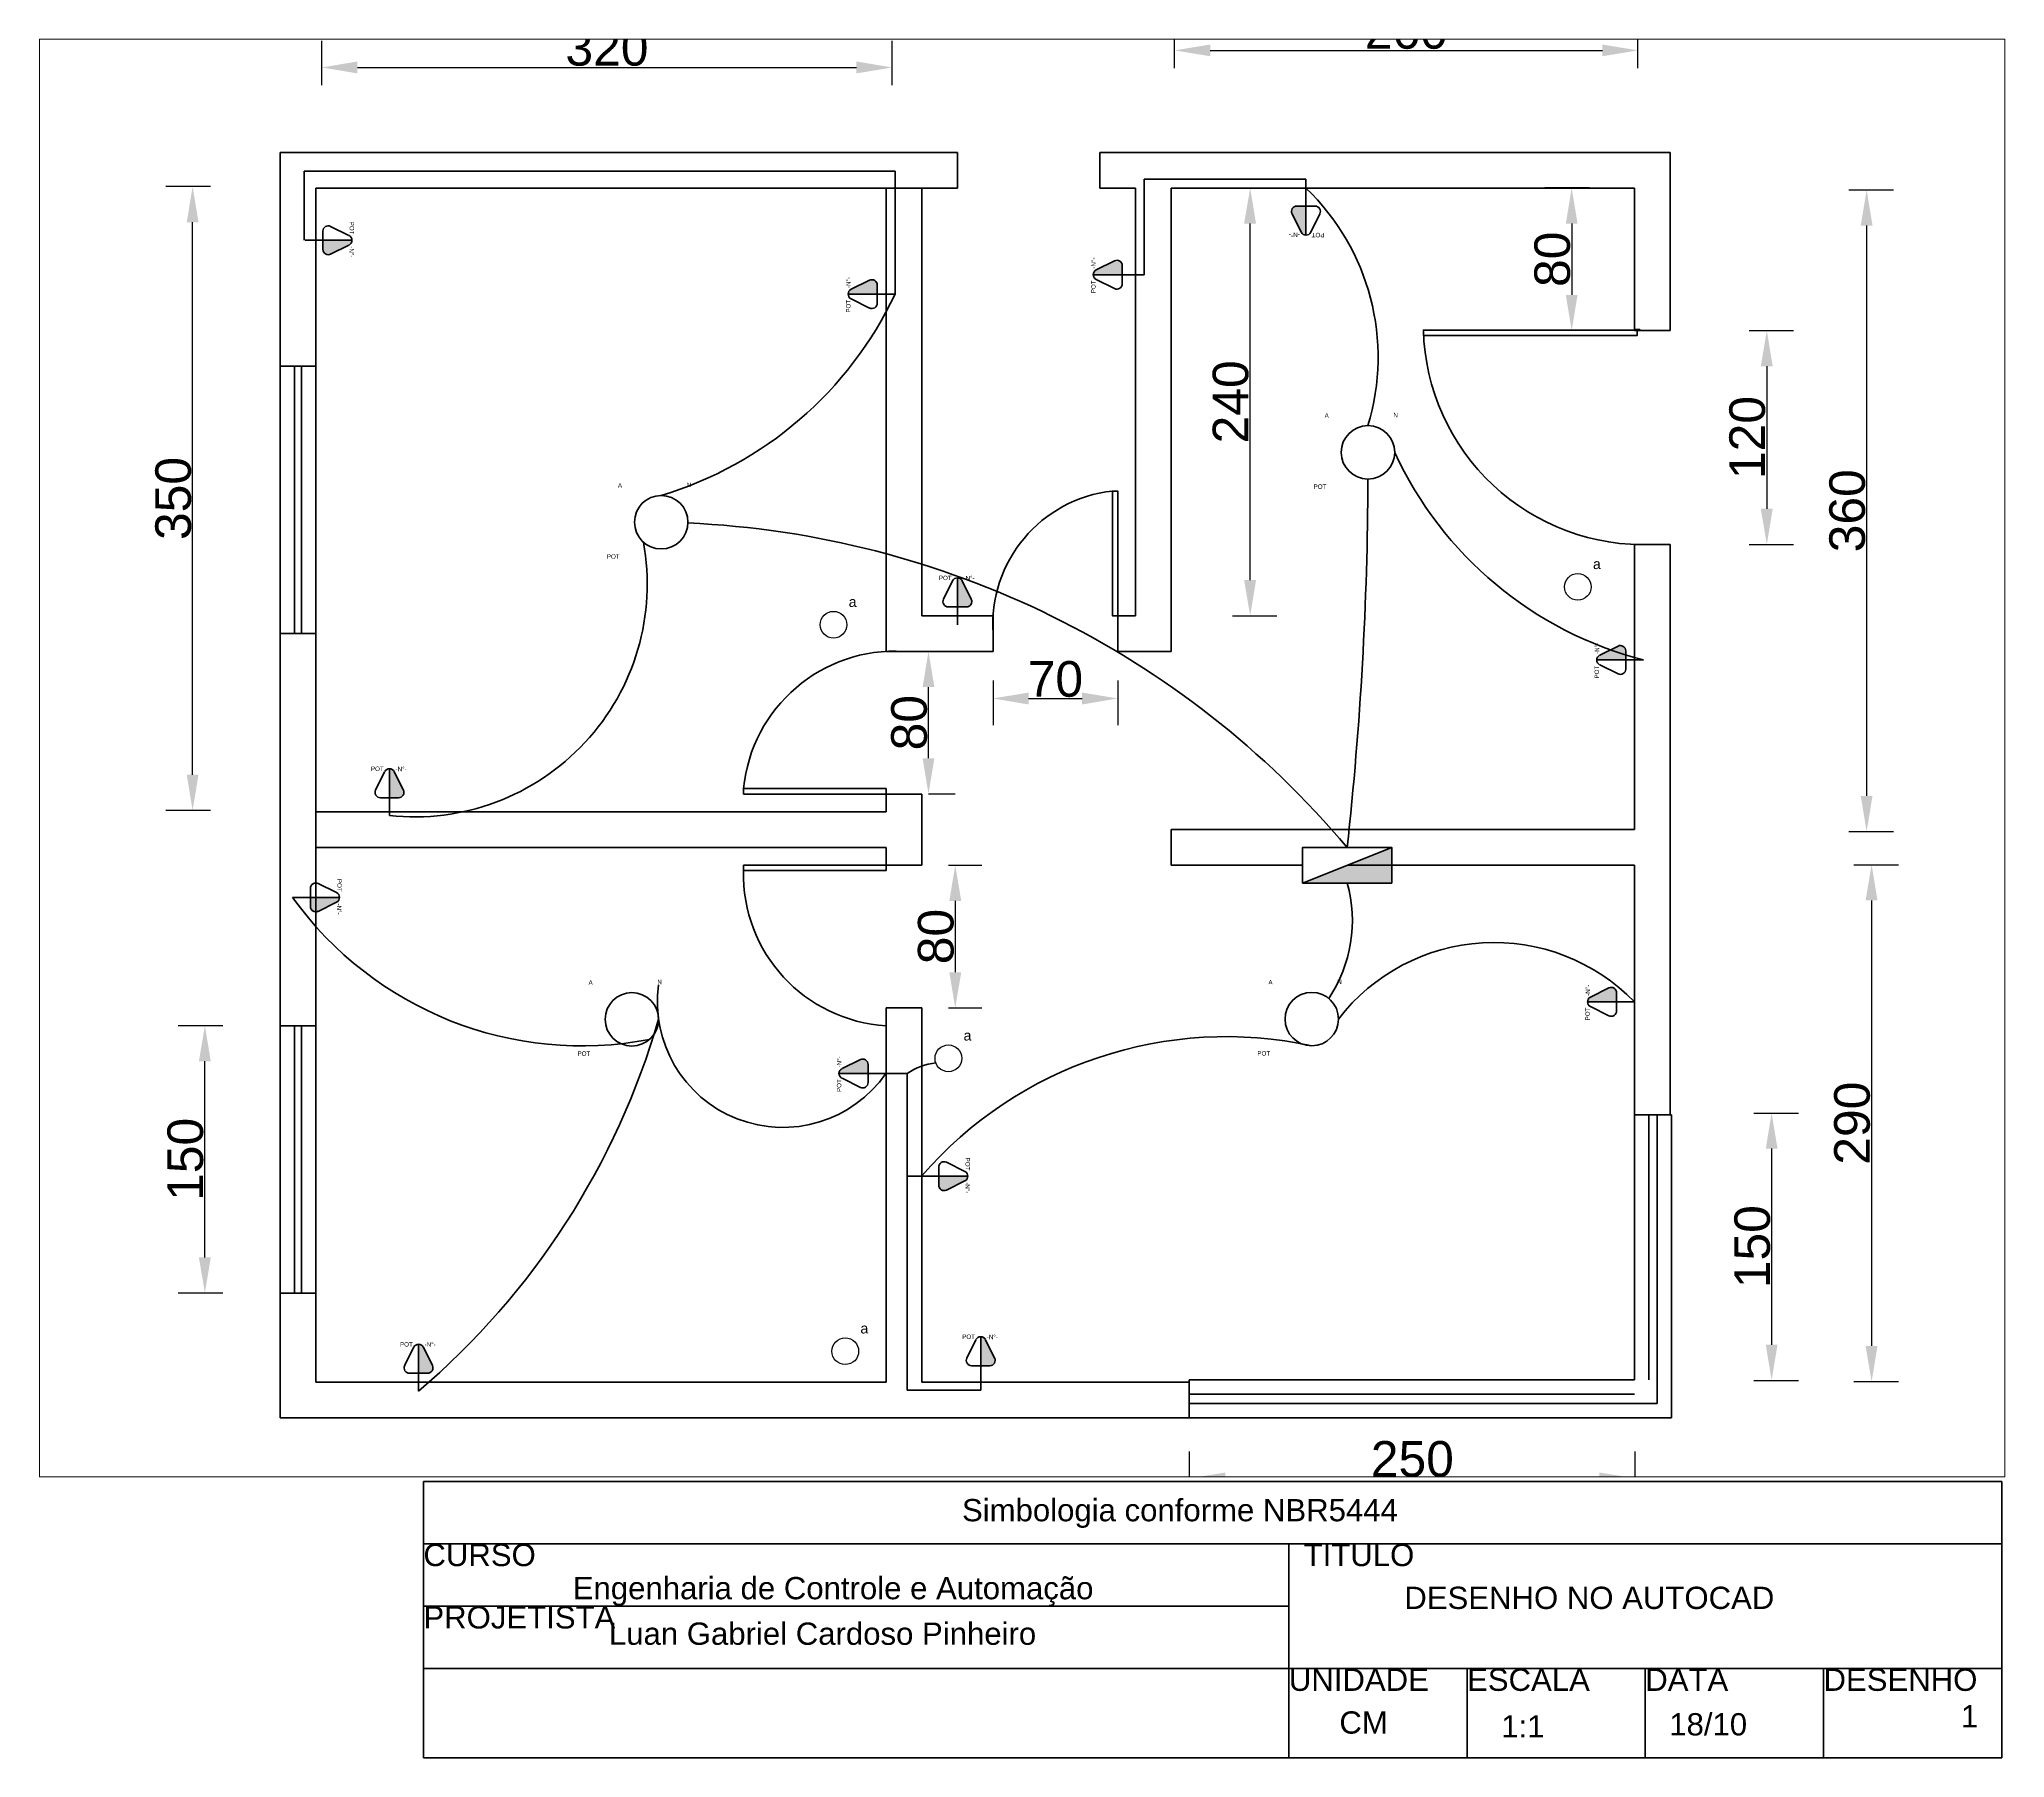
# Paper-space layout 'Layout5' of a CAD drawing. Header units: centimetres. Extents: x 39 to 260, y 0 to 193.
# The model-space entities are those that its viewports show. They can reach past a viewport. Long polylines and large blocks are cut down to what shows.
import ezdxf

# ---------------------------------------------------------------- set-up
doc = ezdxf.new("R2010")
doc.units = ezdxf.units.CM
doc.layers.get('0').update_dxf_attribs({"color": 252, "lineweight": 70})
for name, color, linetype, lineweight in [('ELETRODUTO', 2, 'Continuous', 50), ('lampada', 3, 'Continuous', 50), ('Layer1', 4, 'Continuous', 50), ('Layer2', 6, 'Continuous', 70), ('Layer3', 3, 'Continuous', 50), ('Parede', 252, 'Continuous', 70)]:
    doc.layers.add(name, color=color, linetype=linetype, lineweight=lineweight)
doc.styles.get("Standard").update_dxf_attribs({"font": 'arial.ttf'})
doc.dimstyles.new('Copy of ISO-25', dxfattribs={"dimtxt": 20, "dimasz": 20, "dimexe": 15, "dimexo": 15, "dimtad": 1, "dimtoh": 1, "dimtxsty": 'Standard', "dimcen": 3, "dimadec": 0, "dimazin": 0, "dimtfac": 1, "dimtmove": 0, "dimatfit": 3, "dimfxl": 10, "dimfxlon": 1, "dimarcsym": 0})

# ---------------------------------------------------------------- blocks, each defined once
blk = doc.blocks.new('mediacm')
at = {"true_color": 0x000000}
h = blk.add_hatch(color=18, dxfattribs=at)
h.dxf.hatch_style = 1
h.paths.add_polyline_path([(2.7, 19.6, 0.284079), (0, 21.3), (0, 5), (5.1, 5, 0.557537), (7.8, 9.3)])
for p, q in [((-7.8, 9.3), (-2.7, 19.6)), ((0, 5), (0, 21.3)), ((2.7, 19.6), (7.8, 9.3)), ((-5.1, 5), (5.1, 5)), ((5.1, 5), (-5.1, 5)), ((0, 5), (0, -5))]:
    blk.add_line(p, q)
for centre, start, end in [((0, 18.3), 26.5651, 153.4349), ((-5.1, 8), 153.4349, 270), ((5.1, 8), 270, 26.5651)]:
    blk.add_arc(centre, 3, start, end)
at = {"char_height": 2.5, "attachment_point": 1}
for s, insert in [('POT', (-10.4, 22.5)), ('-N°-', (3.4, 22.4))]:
    blk.add_mtext_dynamic_manual_height_columns(s, width=4.55, gutter_width=12.5, heights=[0], dxfattribs=dict(at, insert=insert))
blk = doc.blocks.new('fonte')
at = {"layer": 'Defpoints'}
blk.add_circle((0, 7.5), 7.5, dxfattribs=at)
at = {"layer": 'Defpoints', "insert": (8.5, 23.2), "char_height": 5.71, "attachment_point": 1}
blk.add_mtext_dynamic_manual_height_columns('a', width=20.642, gutter_width=28.6, heights=[0], dxfattribs=at)
blk = doc.blocks.new('CIRCULO')
at = {"layer": 'lampada'}
blk.add_circle((0, 15), 15, dxfattribs=at)
at = {"layer": 'lampada', "char_height": 2.5, "attachment_point": 1}
for s, width, insert in [('A', 10.986, (-24.3, 36.9)), ('N', 10.986, (14.3, 37.2)), ('POT', 16.345, (-30.5, -3))]:
    blk.add_mtext_dynamic_manual_height_columns(s, width=width, gutter_width=12.5, heights=[0], dxfattribs=dict(at, insert=insert))
blk = doc.blocks.new('*D26')
at = {"layer": 'Defpoints', "color": 0, "transparency": 16777216}
for p in [(2530, 2148.1), (2530, 2028.1), (2584.2, 2028.1)]:
    blk.add_point(p, dxfattribs=at)
at = {"layer": 'Layer2', "color": 0, "lineweight": -2, "transparency": 16777216}
for p, q in [((2574.2, 2148.1), (2599.2, 2148.1)), ((2584.2, 2128.1), (2584.2, 2048.1)), ((2574.2, 2028.1), (2599.2, 2028.1))]:
    blk.add_line(p, q, dxfattribs=at)
at = {"layer": 'Layer2', "color": 0, "transparency": 16777216}
for points in [[(2580.8, 2128.1), (2587.5, 2128.1), (2584.2, 2148.1)], [(2580.8, 2048.1), (2587.5, 2048.1), (2584.2, 2028.1)]]:
    blk.add_solid(points, dxfattribs=at)
at = {"layer": 'Layer2', "color": 0, "transparency": 16777216, "insert": (2573.3, 2088.1), "char_height": 20, "attachment_point": 5, "rotation": 90}
blk.add_mtext('120', dxfattribs=at)
blk = doc.blocks.new('*D27')
at = {"layer": 'Defpoints', "color": 0, "transparency": 16777216}
for p in [(2537.7, 2227), (2537.7, 1867), (2640.2, 1867)]:
    blk.add_point(p, dxfattribs=at)
at = {"layer": 'Layer2', "color": 0, "lineweight": -2, "transparency": 16777216}
for p, q in [((2630.2, 2227), (2655.2, 2227)), ((2640.2, 2207), (2640.2, 1887)), ((2630.2, 1867), (2655.2, 1867))]:
    blk.add_line(p, q, dxfattribs=at)
at = {"layer": 'Layer2', "color": 0, "transparency": 16777216}
for points in [[(2636.9, 2207), (2643.5, 2207), (2640.2, 2227)], [(2636.9, 1887), (2643.5, 1887), (2640.2, 1867)]]:
    blk.add_solid(points, dxfattribs=at)
at = {"layer": 'Layer2', "color": 0, "transparency": 16777216, "insert": (2629.4, 2047), "char_height": 20, "attachment_point": 5, "rotation": 90}
blk.add_mtext('360', dxfattribs=at)
blk = doc.blocks.new('*D28')
at = {"layer": 'Defpoints', "color": 0, "transparency": 16777216}
for p in [(2545.9, 1848.4), (2545.9, 1558.4), (2643, 1558.4)]:
    blk.add_point(p, dxfattribs=at)
at = {"layer": 'Layer2', "color": 0, "lineweight": -2, "transparency": 16777216}
for p, q in [((2633, 1848.4), (2658, 1848.4)), ((2643, 1828.4), (2643, 1578.4)), ((2633, 1558.4), (2658, 1558.4))]:
    blk.add_line(p, q, dxfattribs=at)
at = {"layer": 'Layer2', "color": 0, "transparency": 16777216}
for points in [[(2639.6, 1828.4), (2646.3, 1828.4), (2643, 1848.4)], [(2639.6, 1578.4), (2646.3, 1578.4), (2643, 1558.4)]]:
    blk.add_solid(points, dxfattribs=at)
at = {"layer": 'Layer2', "color": 0, "transparency": 16777216, "insert": (2632.1, 1703.4), "char_height": 20, "attachment_point": 5, "rotation": 90}
blk.add_mtext('290', dxfattribs=at)
blk = doc.blocks.new('*D29')
at = {"layer": 'Defpoints', "color": 0, "transparency": 16777216}
for p in [(2552.7, 1709.1), (2552.7, 1559.1), (2586.9, 1559.1)]:
    blk.add_point(p, dxfattribs=at)
at = {"layer": 'Layer2', "color": 0, "lineweight": -2, "transparency": 16777216}
for p, q in [((2576.9, 1709.1), (2601.9, 1709.1)), ((2586.9, 1689.1), (2586.9, 1579.1)), ((2576.9, 1559.1), (2601.9, 1559.1))]:
    blk.add_line(p, q, dxfattribs=at)
at = {"layer": 'Layer2', "color": 0, "transparency": 16777216}
for points in [[(2583.6, 1689.1), (2590.2, 1689.1), (2586.9, 1709.1)], [(2583.6, 1579.1), (2590.2, 1579.1), (2586.9, 1559.1)]]:
    blk.add_solid(points, dxfattribs=at)
at = {"layer": 'Layer2', "color": 0, "transparency": 16777216, "insert": (2576.1, 1634.1), "char_height": 20, "attachment_point": 5, "rotation": 90}
blk.add_mtext('150', dxfattribs=at)
blk = doc.blocks.new('*D30')
at = {"layer": 'Defpoints', "color": 0, "transparency": 16777216}
for p in [(2260.3, 1504.1), (2260.3, 1504.1), (2510.3, 1504.1)]:
    blk.add_point(p, dxfattribs=at)
at = {"layer": 'Layer2', "color": 0, "lineweight": -2, "transparency": 16777216}
for p, q in [((2260.3, 1504.1), (2260.3, 1519.1)), ((2510.3, 1504.1), (2510.3, 1519.1)), ((2490.3, 1504.1), (2280.3, 1504.1))]:
    blk.add_line(p, q, dxfattribs=at)
at = {"layer": 'Layer2', "color": 0, "transparency": 16777216}
for points in [[(2280.3, 1507.4), (2280.3, 1500.8), (2260.3, 1504.1)], [(2490.3, 1507.4), (2490.3, 1500.8), (2510.3, 1504.1)]]:
    blk.add_solid(points, dxfattribs=at)
at = {"layer": 'Layer2', "color": 0, "transparency": 16777216, "insert": (2385.3, 1514.9), "char_height": 20, "attachment_point": 5}
blk.add_mtext('250', dxfattribs=at)
blk = doc.blocks.new('*D31')
at = {"layer": 'Defpoints', "color": 0, "transparency": 16777216}
for p in [(2110.3, 1511.6), (2510.3, 1511.6), (2110.3, 1460.4)]:
    blk.add_point(p, dxfattribs=at)
at = {"layer": 'Layer2', "color": 0, "lineweight": -2, "transparency": 16777216}
for p, q in [((2110.3, 1470.4), (2110.3, 1445.4)), ((2510.3, 1470.4), (2510.3, 1445.4)), ((2490.3, 1460.4), (2130.3, 1460.4))]:
    blk.add_line(p, q, dxfattribs=at)
at = {"layer": 'Layer2', "color": 0, "transparency": 16777216}
for points in [[(2130.3, 1463.7), (2130.3, 1457.1), (2110.3, 1460.4)], [(2490.3, 1463.7), (2490.3, 1457.1), (2510.3, 1460.4)]]:
    blk.add_solid(points, dxfattribs=at)
at = {"layer": 'Layer2', "color": 0, "transparency": 16777216, "insert": (2310.3, 1471.2), "char_height": 20, "attachment_point": 5}
blk.add_mtext('400', dxfattribs=at)
blk = doc.blocks.new('*D32')
at = {"layer": 'Defpoints', "color": 0, "transparency": 16777216}
for p in [(1707.8, 1758.1), (1750, 1758.1), (1750, 1608.1)]:
    blk.add_point(p, dxfattribs=at)
at = {"layer": 'Layer2', "color": 0, "lineweight": -2, "transparency": 16777216}
for p, q in [((1717.8, 1758.1), (1692.8, 1758.1)), ((1707.8, 1628.1), (1707.8, 1738.1)), ((1717.8, 1608.1), (1692.8, 1608.1))]:
    blk.add_line(p, q, dxfattribs=at)
at = {"layer": 'Layer2', "color": 0, "transparency": 16777216}
for points in [[(1704.4, 1738.1), (1711.1, 1738.1), (1707.8, 1758.1)], [(1704.4, 1628.1), (1711.1, 1628.1), (1707.8, 1608.1)]]:
    blk.add_solid(points, dxfattribs=at)
at = {"layer": 'Layer2', "color": 0, "transparency": 16777216, "insert": (1696.9, 1683.1), "char_height": 20, "attachment_point": 5, "rotation": 90}
blk.add_mtext('150', dxfattribs=at)
blk = doc.blocks.new('*D33')
at = {"layer": 'Defpoints', "color": 0, "transparency": 16777216}
for p in [(1700.9, 2228.9), (1731, 2228.9), (1731, 1878.9)]:
    blk.add_point(p, dxfattribs=at)
at = {"layer": 'Layer2', "color": 0, "lineweight": -2, "transparency": 16777216}
for p, q in [((1710.9, 2228.9), (1685.9, 2228.9)), ((1700.9, 1898.9), (1700.9, 2208.9)), ((1710.9, 1878.9), (1685.9, 1878.9))]:
    blk.add_line(p, q, dxfattribs=at)
at = {"layer": 'Layer2', "color": 0, "transparency": 16777216}
for points in [[(1697.6, 2208.9), (1704.2, 2208.9), (1700.9, 2228.9)], [(1697.6, 1898.9), (1704.2, 1898.9), (1700.9, 1878.9)]]:
    blk.add_solid(points, dxfattribs=at)
at = {"layer": 'Layer2', "color": 0, "transparency": 16777216, "insert": (1690.1, 2053.9), "char_height": 20, "attachment_point": 5, "rotation": 90}
blk.add_mtext('350', dxfattribs=at)
blk = doc.blocks.new('*D34')
at = {"layer": 'Defpoints', "color": 0, "transparency": 16777216}
for p in [(2150, 1968.1), (2220, 1968.1), (2220, 1941.7)]:
    blk.add_point(p, dxfattribs=at)
at = {"layer": 'Layer2', "color": 0, "lineweight": -2, "transparency": 16777216}
for p, q in [((2150, 1951.7), (2150, 1926.7)), ((2170, 1941.7), (2200, 1941.7)), ((2220, 1951.7), (2220, 1926.7))]:
    blk.add_line(p, q, dxfattribs=at)
at = {"layer": 'Layer2', "color": 0, "transparency": 16777216}
for points in [[(2170, 1945), (2170, 1938.3), (2150, 1941.7)], [(2200, 1945), (2200, 1938.3), (2220, 1941.7)]]:
    blk.add_solid(points, dxfattribs=at)
at = {"layer": 'Layer2', "color": 0, "transparency": 16777216, "insert": (2185, 1952.5), "char_height": 20, "attachment_point": 5}
blk.add_mtext('70', dxfattribs=at)
blk = doc.blocks.new('*D35')
at = {"layer": 'Defpoints', "color": 0, "transparency": 16777216}
for p in [(2100, 1968.1), (2113.8, 1968.1), (2110, 1888.1)]:
    blk.add_point(p, dxfattribs=at)
at = {"layer": 'Layer2', "color": 0, "lineweight": -2, "transparency": 16777216}
for p, q in [((2113.8, 1968.1), (2128.8, 1968.1)), ((2113.8, 1908.1), (2113.8, 1948.1)), ((2113.8, 1888.1), (2128.8, 1888.1))]:
    blk.add_line(p, q, dxfattribs=at)
at = {"layer": 'Layer2', "color": 0, "transparency": 16777216}
for points in [[(2110.5, 1948.1), (2117.1, 1948.1), (2113.8, 1968.1)], [(2110.5, 1908.1), (2117.1, 1908.1), (2113.8, 1888.1)]]:
    blk.add_solid(points, dxfattribs=at)
at = {"layer": 'Layer2', "color": 0, "transparency": 16777216, "insert": (2103, 1928.1), "char_height": 20, "attachment_point": 5, "rotation": 90}
blk.add_mtext('80', dxfattribs=at)
blk = doc.blocks.new('*D36')
at = {"layer": 'Defpoints', "color": 0, "transparency": 16777216}
for p in [(2110, 1848.1), (2110, 1768.1), (2128.8, 1768.1)]:
    blk.add_point(p, dxfattribs=at)
at = {"layer": 'Layer2', "color": 0, "lineweight": -2, "transparency": 16777216}
for p, q in [((2125, 1848.1), (2143.8, 1848.1)), ((2128.8, 1828.1), (2128.8, 1788.1)), ((2125, 1768.1), (2143.8, 1768.1))]:
    blk.add_line(p, q, dxfattribs=at)
at = {"layer": 'Layer2', "color": 0, "transparency": 16777216}
for points in [[(2125.5, 1828.1), (2132.2, 1828.1), (2128.8, 1848.1)], [(2125.5, 1788.1), (2132.2, 1788.1), (2128.8, 1768.1)]]:
    blk.add_solid(points, dxfattribs=at)
at = {"layer": 'Layer2', "color": 0, "transparency": 16777216, "insert": (2118, 1808.1), "char_height": 20, "attachment_point": 5, "rotation": 90}
blk.add_mtext('80', dxfattribs=at)
blk = doc.blocks.new('*D38')
at = {"layer": 'Defpoints', "color": 0, "transparency": 16777216}
for p in [(2250, 2228.1), (2294.3, 2228.1), (2250, 1988.1)]:
    blk.add_point(p, dxfattribs=at)
at = {"layer": 'Layer2', "color": 0, "lineweight": -2, "transparency": 16777216}
for p, q in [((2284.3, 2228.1), (2309.3, 2228.1)), ((2294.3, 2008.1), (2294.3, 2208.1)), ((2284.3, 1988.1), (2309.3, 1988.1))]:
    blk.add_line(p, q, dxfattribs=at)
at = {"layer": 'Layer2', "color": 0, "transparency": 16777216}
for points in [[(2290.9, 2208.1), (2297.6, 2208.1), (2294.3, 2228.1)], [(2290.9, 2008.1), (2297.6, 2008.1), (2294.3, 1988.1)]]:
    blk.add_solid(points, dxfattribs=at)
at = {"layer": 'Layer2', "color": 0, "transparency": 16777216, "insert": (2283.4, 2108.1), "char_height": 20, "attachment_point": 5, "rotation": 90}
blk.add_mtext('240', dxfattribs=at)
blk = doc.blocks.new('*D39')
at = {"layer": 'Defpoints', "color": 0, "transparency": 16777216}
for p in [(2510, 2228.1), (2474.7, 2148.1), (2510, 2148.1)]:
    blk.add_point(p, dxfattribs=at)
at = {"layer": 'Layer2', "color": 0, "lineweight": -2, "transparency": 16777216}
for p, q in [((2484.7, 2228.1), (2459.7, 2228.1)), ((2474.7, 2208.1), (2474.7, 2168.1)), ((2484.7, 2148.1), (2459.7, 2148.1))]:
    blk.add_line(p, q, dxfattribs=at)
at = {"layer": 'Layer2', "color": 0, "transparency": 16777216}
for points in [[(2471.4, 2208.1), (2478, 2208.1), (2474.7, 2228.1)], [(2471.4, 2168.1), (2478, 2168.1), (2474.7, 2148.1)]]:
    blk.add_solid(points, dxfattribs=at)
at = {"layer": 'Layer2', "color": 0, "transparency": 16777216, "insert": (2463.9, 2188.1), "char_height": 20, "attachment_point": 5, "rotation": 90}
blk.add_mtext('80', dxfattribs=at)
blk = doc.blocks.new('*D40')
at = {"layer": 'Defpoints', "color": 0, "transparency": 16777216}
for p in [(2093.4, 2295.7), (1773.4, 2256.1), (2093.4, 2256.1)]:
    blk.add_point(p, dxfattribs=at)
at = {"layer": 'Layer2', "color": 0, "lineweight": -2, "transparency": 16777216}
for p, q in [((1773.4, 2285.7), (1773.4, 2310.7)), ((2093.4, 2285.7), (2093.4, 2310.7)), ((1793.4, 2295.7), (2073.4, 2295.7))]:
    blk.add_line(p, q, dxfattribs=at)
at = {"layer": 'Layer2', "color": 0, "transparency": 16777216}
for points in [[(1793.4, 2299.1), (1793.4, 2292.4), (1773.4, 2295.7)], [(2073.4, 2299.1), (2073.4, 2292.4), (2093.4, 2295.7)]]:
    blk.add_solid(points, dxfattribs=at)
at = {"layer": 'Layer2', "color": 0, "transparency": 16777216, "insert": (1933.4, 2306.6), "char_height": 20, "attachment_point": 5}
blk.add_mtext('320', dxfattribs=at)
blk = doc.blocks.new('*D41')
at = {"layer": 'Defpoints', "color": 0, "transparency": 16777216}
for p in [(2090, 2344.9), (1750, 2248.1), (2090, 2248.1)]:
    blk.add_point(p, dxfattribs=at)
at = {"layer": 'Layer2', "color": 0, "lineweight": -2, "transparency": 16777216}
for p, q in [((1750, 2334.9), (1750, 2359.9)), ((2090, 2334.9), (2090, 2359.9)), ((1770, 2344.9), (2070, 2344.9))]:
    blk.add_line(p, q, dxfattribs=at)
at = {"layer": 'Layer2', "color": 0, "transparency": 16777216}
for points in [[(1770, 2348.2), (1770, 2341.6), (1750, 2344.9)], [(2070, 2348.2), (2070, 2341.6), (2090, 2344.9)]]:
    blk.add_solid(points, dxfattribs=at)
at = {"layer": 'Layer2', "color": 0, "transparency": 16777216, "insert": (1920, 2355.7), "char_height": 20, "attachment_point": 5}
blk.add_mtext('340', dxfattribs=at)
blk = doc.blocks.new('*D42')
at = {"layer": 'Defpoints', "color": 0, "transparency": 16777216}
for p in [(2511.9, 2305.3), (2251.9, 2264.3), (2511.9, 2264.3)]:
    blk.add_point(p, dxfattribs=at)
at = {"layer": 'Layer2', "color": 0, "lineweight": -2, "transparency": 16777216}
for p, q in [((2251.9, 2295.3), (2251.9, 2320.3)), ((2511.9, 2295.3), (2511.9, 2320.3)), ((2271.9, 2305.3), (2491.9, 2305.3))]:
    blk.add_line(p, q, dxfattribs=at)
at = {"layer": 'Layer2', "color": 0, "transparency": 16777216}
for points in [[(2271.9, 2308.6), (2271.9, 2302), (2251.9, 2305.3)], [(2491.9, 2308.6), (2491.9, 2302), (2511.9, 2305.3)]]:
    blk.add_solid(points, dxfattribs=at)
at = {"layer": 'Layer2', "color": 0, "transparency": 16777216, "insert": (2381.9, 2316.1), "char_height": 20, "attachment_point": 5}
blk.add_mtext('260', dxfattribs=at)

msp = doc.modelspace()

# ---------------------------------------------------------------- hatches: boundary and pattern name
at = {"layer": 'Layer3', "true_color": 0x000000}
h = msp.add_hatch(color=18, dxfattribs=at)
h.dxf.hatch_style = 1
h.paths.add_polyline_path([(2323.723, 1838.082), (2373.723, 1838.082), (2373.723, 1858.082)])

# ---------------------------------------------------------------- linework, layer by layer
for p, q in [((1750.03, 2248.082), (1750.03, 2128.082)), ((2130.03, 2248.082), (1750.03, 2248.082)), ((2530.03, 2248.082), (2210.03, 2248.082)), ((2530.03, 2148.082), (2530.03, 2248.082)), ((1770.03, 2228.082), (1770.03, 2128.082)), ((1770.03, 2228.082), (1770.03, 2128.082)), ((2130.03, 2228.082), (1770.03, 2228.082)), ((2230.03, 2228.082), (2210.03, 2228.082)), ((2510.03, 2228.082), (2250.03, 2228.082)), ((2510.03, 2148.082), (2510.03, 2228.082)), ((1770.03, 2128.082), (1750.03, 2128.082)), ((2510.03, 1868.082), (2510.03, 2028.082)), ((2530.03, 1708.082), (2530.03, 2028.082)), ((1750.03, 1978.082), (1750.03, 1758.082)), ((1750.03, 1978.082), (1770.03, 1978.082)), ((1750.03, 1978.082), (1750.03, 1758.082)), ((1770.03, 1978.082), (1770.03, 1758.082)), ((1770.03, 1978.082), (1770.03, 1878.082)), ((1770.03, 1978.082), (1770.03, 1858.082)), ((1770.03, 1978.082), (1770.03, 1858.082)), ((1770.03, 1878.082), (1770.03, 1898.082)), ((1770.03, 1898.082), (1770.03, 1798.082)), ((1770.03, 1858.082), (1770.03, 1758.082)), ((2510.03, 1708.082), (2510.03, 1848.082)), ((1770.03, 1798.082), (1770.03, 1818.082)), ((1750.03, 1608.082), (1750.03, 1538.082)), ((1750.03, 1608.082), (1750.03, 1538.082)), ((1770.03, 1608.082), (1770.03, 1558.082)), ((1770.03, 1558.082), (2090.03, 1558.082)), ((2110.03, 1558.082), (2260.03, 1558.082)), ((1750.03, 1538.082), (2260.03, 1538.082))]:
    msp.add_line(p, q)
at = {"layer": 'ELETRODUTO'}
for p, q in [((2095.03, 2237.462), (1763.498, 2237.462)), ((1763.498, 2237.462), (1763.498, 2198.783)), ((2095.03, 2168.557), (2095.03, 2237.462)), ((2325.589, 2233.082), (2234.892, 2233.082)), ((2234.892, 2233.082), (2234.892, 2179.452)), ((2325.589, 2228.082), (2325.589, 2233.082)), ((2234.892, 2179.452), (2232.547, 2179.452)), ((2101.842, 1731.277), (2090.03, 1731.277)), ((2101.842, 1673.66), (2101.842, 1731.277)), ((2109.578, 1673.66), (2101.842, 1673.66)), ((2101.842, 1673.66), (2101.842, 1553.66)), ((2143.115, 1553.66), (2143.115, 1557.307)), ((2101.842, 1553.66), (2143.115, 1553.66))]:
    msp.add_line(p, q, dxfattribs=at)
for centre, radius, start, end in [((2234.355, 2133.072), 131.721, 343.097512, 46.161432), ((1902.508, 2259.464), 212.906, 286.737833, 334.723882), ((2567.747, 2168.415), 211.802, 204.740325, 255.5877), ((390.176, 2072.275), 1970.224, 353.758749, 359.781893), ((1825.342, 2005.908), 130.662, 263.857105, 10.332522), ((1956.323, 1527.621), 513.012, 40.102562, 87.486998), ((2273.51, 1816.958), 78.123, 326.112752, 15.68758), ((1919.294, 1946.462), 199.703, 215.656223, 280.960308), ((2431.046, 1694.732), 110.017, 44.225892, 142.432979), ((2032.06, 1771.386), 70.367, 172.065525, 325.260744), ((1547.651, 1881.685), 431.731, 310.436193, 343.860367), ((2280.922, 1526.095), 225.856, 77.750236, 139.168891), ((2121.151, 1703.6), 33.747, 95.47519, 124.901662)]:
    msp.add_arc(centre, radius, start, end, dxfattribs=at)
at = {"layer": 'Layer1'}
for p, q in [((2510.03, 2148.082), (2530.03, 2148.082)), ((1750.03, 2128.082), (1770.03, 2128.082)), ((1750.03, 1978.082), (1750.03, 2128.082)), ((1758.03, 1978.082), (1758.03, 2128.082)), ((1762.03, 2128.082), (1762.03, 1978.082)), ((1770.03, 2128.082), (1770.03, 1978.082)), ((2530.03, 2028.082), (2510.03, 2028.082)), ((1770.03, 1978.082), (1750.03, 1978.082)), ((1750.03, 1758.082), (1770.03, 1758.082)), ((1750.03, 1608.082), (1750.03, 1758.082)), ((1758.03, 1608.082), (1758.03, 1758.082)), ((1762.03, 1758.082), (1762.03, 1608.082)), ((1770.03, 1758.082), (1770.03, 1608.082)), ((2510.03, 1559.348), (2510.03, 1708.082)), ((2510.03, 1708.082), (2530.716, 1708.082)), ((2510.03, 1559.348), (2510.03, 1708.082)), ((2510.03, 1559.348), (2510.03, 1708.082)), ((2518.03, 1559.348), (2518.03, 1708.082)), ((2522.716, 1708.082), (2522.716, 1559.348)), ((2530.716, 1708.082), (2530.716, 1559.348)), ((1770.03, 1608.082), (1750.03, 1608.082)), ((2510.03, 1559.348), (2260.03, 1559.348)), ((2260.03, 1559.348), (2260.03, 1538.082)), ((2522.716, 1559.348), (2522.716, 1546.082)), ((2530.716, 1559.348), (2530.716, 1538.082)), ((2510.03, 1551.348), (2260.03, 1551.348)), ((2260.03, 1546.082), (2522.716, 1546.082)), ((2260.03, 1538.082), (2530.716, 1538.082))]:
    msp.add_line(p, q, dxfattribs=at)
for points in [[(2511.506, 2148.353), (2391.506, 2148.353), (2391.506, 2145.353), (2511.506, 2145.353)], [(2510.03, 2148.082), (2512.981, 2148.082), (2512.981, 2148.623), (2510.03, 2148.623)], [(2220.03, 1988.082), (2217.03, 1988.082), (2217.03, 2058.082), (2220.03, 2058.082)], [(2090.03, 1888.082), (2010.03, 1888.082), (2010.03, 1891.082), (2090.03, 1891.082)], [(2090.03, 1848.082), (2010.03, 1848.082), (2010.03, 1845.082), (2090.03, 1845.082)]]:
    msp.add_lwpolyline(points, close=True, dxfattribs=at)
for centre, radius, start, end in [((2515.03, 2151.547), 123.566, 181.481173, 272.319063), ((2225.321, 1983.082), 75.457, 96.308278, 183.799374), ((2095.03, 1882.829), 85.4, 86.643517, 174.454135), ((2095.03, 1842.952), 85.027, 178.564959, 266.628772)]:
    msp.add_arc(centre, radius, start, end, dxfattribs=at)
at = {"layer": 'Layer3'}
msp.add_line((2323.723, 1838.082), (2373.723, 1858.082), dxfattribs=at)
msp.add_lwpolyline([(2323.723, 1838.082), (2373.723, 1838.082), (2373.723, 1858.082), (2323.723, 1858.082)], close=True, dxfattribs=at)
at = {"layer": 'Parede'}
for p, q in [((2130.03, 2228.082), (2130.03, 2248.082)), ((2210.03, 2228.082), (2210.03, 2248.082)), ((2110.03, 2228.082), (2090.03, 2228.082)), ((2090.03, 2228.082), (2090.03, 1988.082)), ((2110.03, 1988.082), (2110.03, 2228.082)), ((2110.03, 2228.082), (2130.03, 2228.082)), ((2230.03, 2228.082), (2210.03, 2228.082)), ((2230.03, 2228.082), (2210.03, 2228.082)), ((2230.03, 2228.082), (2230.03, 1988.082)), ((2510.03, 2228.082), (2250.03, 2228.082)), ((2250.03, 2228.082), (2250.03, 1988.082)), ((2510.03, 2228.082), (2510.03, 2148.082)), ((2510.03, 2148.082), (2530.03, 2148.082)), ((2510.03, 2028.082), (2530.03, 2028.082)), ((2090.03, 1988.082), (2090.03, 1968.082)), ((2150.03, 1988.082), (2110.03, 1988.082)), ((2150.03, 1968.082), (2150.03, 1988.082)), ((2230.03, 1988.082), (2220.03, 1988.082)), ((2220.03, 1988.082), (2220.03, 1968.082)), ((2250.03, 1968.082), (2250.03, 1988.082)), ((1770.03, 1978.082), (1770.03, 1878.082)), ((2150.03, 1968.082), (2089.794, 1968.082)), ((2220.03, 1968.082), (2250.03, 1968.082)), ((2090.03, 1878.082), (2090.03, 1888.082)), ((2090.03, 1888.082), (2110.03, 1888.082)), ((2110.03, 1888.082), (2110.03, 1858.082)), ((1770.03, 1878.082), (2090.03, 1878.082)), ((1770.03, 1878.082), (1770.03, 1858.082)), ((2090.03, 1878.082), (2080.03, 1878.082)), ((2250.03, 1848.082), (2250.03, 1868.082)), ((2250.03, 1868.082), (2510.03, 1868.082)), ((1770.03, 1858.082), (2090.03, 1858.082)), ((2090.03, 1848.082), (2090.03, 1858.082)), ((2110.03, 1858.082), (2110.03, 1848.082)), ((2110.03, 1848.082), (2090.03, 1848.082)), ((2323.723, 1848.082), (2250.03, 1848.082)), ((2510.03, 1848.082), (2348.723, 1848.082)), ((2510.03, 1708.082), (2510.03, 1848.082)), ((2110.03, 1768.082), (2090.03, 1768.082)), ((2090.03, 1768.082), (2090.03, 1558.082)), ((2110.03, 1768.082), (2110.03, 1558.082)), ((1750.03, 1758.082), (1770.03, 1758.082)), ((2510.03, 1708.082), (2530.03, 1708.082)), ((1770.03, 1608.082), (1750.03, 1608.082)), ((2110.03, 1558.082), (2260.03, 1558.082)), ((2260.03, 1558.082), (2260.03, 1538.082))]:
    msp.add_line(p, q, dxfattribs=at)

# ---------------------------------------------------------------- block references
at = {"layer": 'lampada'}
for p, rotation in [((2325.589, 2222.936), 180), ((1769.014, 2198.783), 270), ((2227.547, 2179.452), 89.99999999999342), ((2090.03, 2168.557), 90), ((2510.03, 1963.279), 90), ((1762.03, 1830.051), 270), ((2084.884, 1731.288), 90), ((2114.578, 1673.66), 270)]:
    msp.add_blockref('mediacm', p, dxfattribs=dict(at, rotation=rotation))
for name, p in [('CIRCULO', (2360.386, 2064.775)), ('CIRCULO', (1963.823, 2025.578)), ('fonte', (2478.123, 1996.797)), ('mediacm', (2130.03, 1988.082)), ('fonte', (2060.512, 1975.554)), ('mediacm', (1811.36, 1880.996)), ('CIRCULO', (1947.366, 1746.672)), ('CIRCULO', (2328.842, 1746.808)), ('fonte', (2124.97, 1732.282)), ('mediacm', (1827.672, 1558.082))]:
    msp.add_blockref(name, p, dxfattribs=at)
at = {"layer": 'Layer1', "rotation": 89.99999999999999}
msp.add_blockref('mediacm', (2504.884, 1771.468), dxfattribs=at)
at = {"layer": 'Layer1'}
msp.add_blockref('mediacm', (2143.115, 1562.307), dxfattribs=at)
at = {"layer": 'Layer3'}
msp.add_blockref('fonte', (2067.095, 1567.941), dxfattribs=at)

# ---------------------------------------------------------------- dimensions: what is measured, and where the dimension line sits
at = {"layer": 'Layer2'}
for base, p1, p2, picture, middle in [((2090.03, 2344.894), (1750.03, 2248.082), (2090.03, 2248.082), '*D41', (1920.03, 2355.737)), ((2511.892, 2305.293), (2251.892, 2264.326), (2511.892, 2264.326), '*D42', (2381.892, 2316.129)), ((2093.39, 2295.734), (1773.39, 2256.133), (2093.39, 2256.133), '*D40', (1933.39, 2306.577)), ((2220.03, 1941.675), (2150.03, 1968.082), (2220.03, 1968.082), '*D34', (2185.03, 1952.512)), ((2260.281, 1504.091), (2510.281, 1504.091), (2260.281, 1504.091), '*D30', (2385.281, 1514.928)), ((2110.281, 1460.393), (2510.281, 1511.591), (2110.281, 1511.591), '*D31', (2310.281, 1471.23))]:
    dim = msp.add_linear_dim(base=base, p1=p1, p2=p2, dimstyle='Copy of ISO-25', dxfattribs=at)
    dim.commit()
    dim.dimension.update_dxf_attribs({"geometry": picture, "text_midpoint": middle})
for base, p1, p2, picture, middle in [((1700.907, 2228.86), (1730.985, 1878.86), (1730.985, 2228.86), '*D33', (1690.064, 2053.86)), ((2294.251, 2228.082), (2250.03, 1988.082), (2250.03, 2228.082), '*D38', (2283.414, 2108.082)), ((2474.714, 2148.082), (2510.03, 2228.082), (2510.03, 2148.082), '*D39', (2463.878, 2188.082)), ((2640.207, 1867.009), (2537.671, 2227.009), (2537.671, 1867.009), '*D27', (2629.364, 2047.009)), ((2584.181, 2028.082), (2530.03, 2148.082), (2530.03, 2028.082), '*D26', (2573.344, 2088.082)), ((2113.787, 1968.082), (2110.03, 1888.082), (2100.03, 1968.082), '*D35', (2102.95, 1928.082)), ((2128.825, 1768.082), (2110.03, 1848.082), (2110.03, 1768.082), '*D36', (2117.989, 1808.082)), ((2642.953, 1558.401), (2545.886, 1848.401), (2545.886, 1558.401), '*D28', (2632.117, 1703.401)), ((1707.764, 1758.082), (1750.03, 1608.082), (1750.03, 1758.082), '*D32', (1696.928, 1683.082)), ((2586.9, 1559.114), (2552.721, 1709.114), (2552.721, 1559.114), '*D29', (2576.064, 1634.114))]:
    dim = msp.add_linear_dim(base=base, p1=p1, p2=p2, angle=90, dimstyle='Copy of ISO-25', dxfattribs=at)
    dim.commit()
    dim.dimension.update_dxf_attribs({"geometry": picture, "text_midpoint": middle})

psp = doc.layouts.new('Layout5')

# ---------------------------------------------------------------- linework, layer by layer
for p, q in [((259.21, 31.39), (82.09, 31.39)), ((82.09, 24.39), (82.09, 31.39)), ((259.21, 0.39), (259.21, 31.39)), ((82.09, 17.39), (82.09, 24.39)), ((82.09, 17.39), (82.09, 24.39)), ((82.09, 24.39), (179.21, 24.39)), ((179.21, 10.39), (179.21, 24.39)), ((179.21, 24.39), (259.21, 24.39)), ((82.09, 10.39), (82.09, 17.39)), ((82.09, 10.39), (82.09, 17.39)), ((82.09, 17.39), (179.21, 17.39)), ((82.09, 0.39), (82.09, 10.39)), ((82.09, 0.39), (82.09, 10.39)), ((259.21, 10.39), (82.09, 10.39)), ((179.21, 0.39), (179.21, 10.39)), ((199.21, 0.39), (199.21, 10.39)), ((219.21, 0.39), (219.21, 10.39)), ((239.21, 0.39), (239.21, 10.39)), ((259.21, 0.39), (259.21, 10.39)), ((259.21, 0.39), (82.09, 0.39)), ((259.21, 0.39), (179.21, 0.39)), ((219.21, 0.39), (199.21, 0.39)), ((239.21, 0.39), (219.21, 0.39)), ((259.21, 0.39), (239.21, 0.39)), ((259.21, 0.39), (259.21, 0.39))]:
    psp.add_line(p, q)

# ---------------------------------------------------------------- texts
at = {"char_height": 2.5, "attachment_point": 1}
for s, width, heights, insert in [('Simbologia conforme NBR5444', 100.5867, [0], (142.53, 29.42)), ('CURSO', 11.8841, [0], (82.09, 24.39)), ('TITULO', 16.436, [0], (180.87, 24.39)), ('Engenharia de Controle e Automação', 59.4033, [0], (98.85, 20.67)), ('DESENHO NO AUTOCAD', 54.8819, [0], (192.17, 19.58)), ('PROJETISTA', 16.8863, [0], (82.09, 17.39)), ('Luan Gabriel Cardoso Pinheiro', 59.2495, [7], (102.91, 15.56)), ('UNIDADE', 13.8182, [0], (179.21, 10.39)), ('ESCALA', 14.1131, [0], (199.21, 10.39)), ('DATA', 12.2642, [0], (219.21, 10.39)), ('DESENHO', 15.4175, [0], (239.21, 10.39)), ('CM', 8.8611, [0], (184.88, 5.59)), ('1:1', 12.5771, [0], (203.04, 5.16)), ('18/10', 13.8634, [0], (221.9, 5.39)), ('1', 17.2754, [0], (254.63, 6.3))]:
    psp.add_mtext_dynamic_manual_height_columns(s, width=width, gutter_width=12.5, heights=heights, dxfattribs=dict(at, insert=insert))

# ---------------------------------------------------------------- viewports
at = {"layer": 'Defpoints', "view_target_point": (2114.493, 2128.453)}
psp.add_viewport(center=(149.27, 112.57), size=(220.56, 161.29), view_center_point=(51.8, -220.173), view_height=806.45003, dxfattribs=at)

doc.saveas('drawing.dxf')
